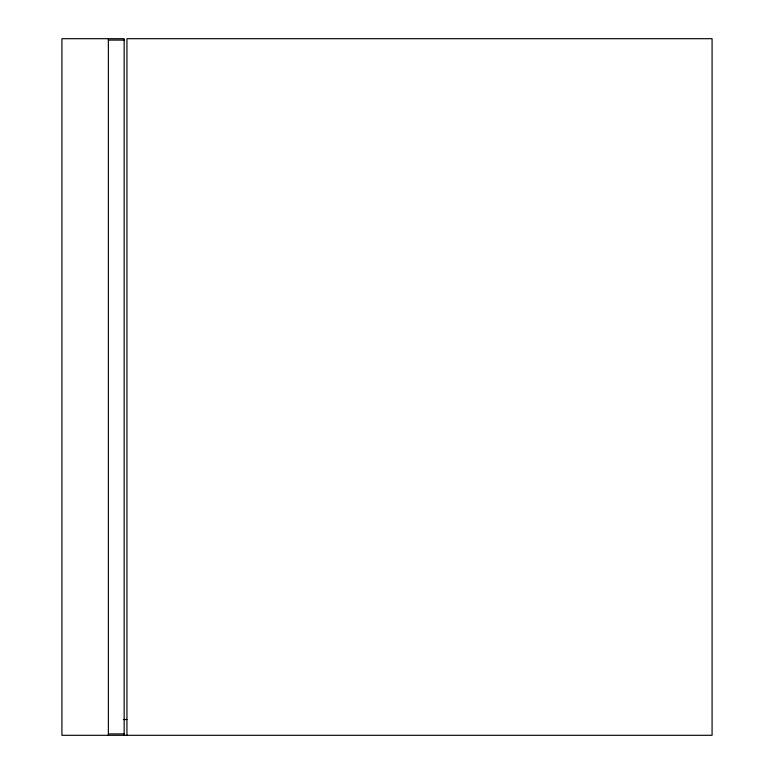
<?xml version="1.0" encoding="UTF-8"?>
<svg xmlns="http://www.w3.org/2000/svg" width="774" height="774" viewBox="0 0 774 774"><rect width="100%" height="100%" fill="white"/><g stroke="black" fill="none" stroke-linecap="round" stroke-linejoin="round"><path stroke-width="1.16" d="M108.36 40.093L124.15 40.093M123.327 719.51L126.936 719.51M108.36 733.907L124.15 733.907M126.936 735.3L126.936 38.7L712.08 38.7L712.08 735.3L61.92 735.3L61.92 38.7L124.15 38.7L124.15 735.3M108.36 38.7L108.36 735.3"/></g></svg>
